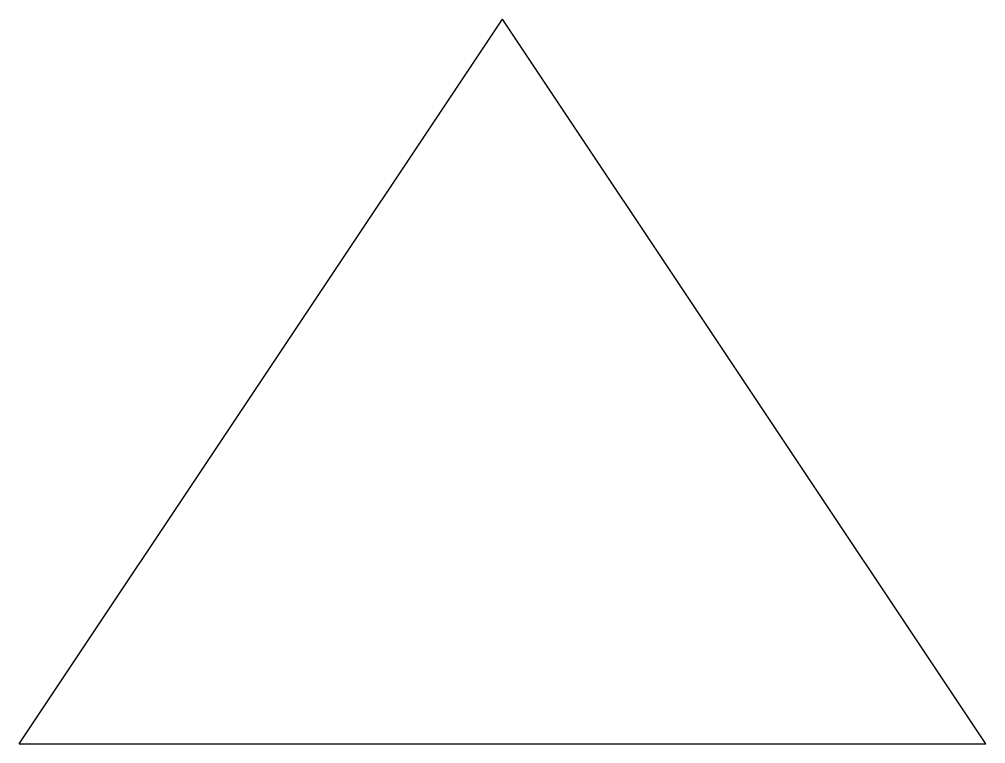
# Model space of a CAD drawing. Extents: x 0 to 4, y 0 to 3.
import ezdxf

# ---------------------------------------------------------------- set-up
doc = ezdxf.new("R2010")
doc.units = 0
doc.layers.add('STRUCTURAL_MEMBERS', color=7, linetype='CONTINUOUS')

msp = doc.modelspace()

# ---------------------------------------------------------------- linework, layer by layer
at = {"layer": 'STRUCTURAL_MEMBERS'}
for p, q in [((0, 0), (2, 3)), ((4, 0), (2, 3)), ((0, 0), (4, 0))]:
    msp.add_line(p, q, dxfattribs=at)

doc.saveas('drawing.dxf')
